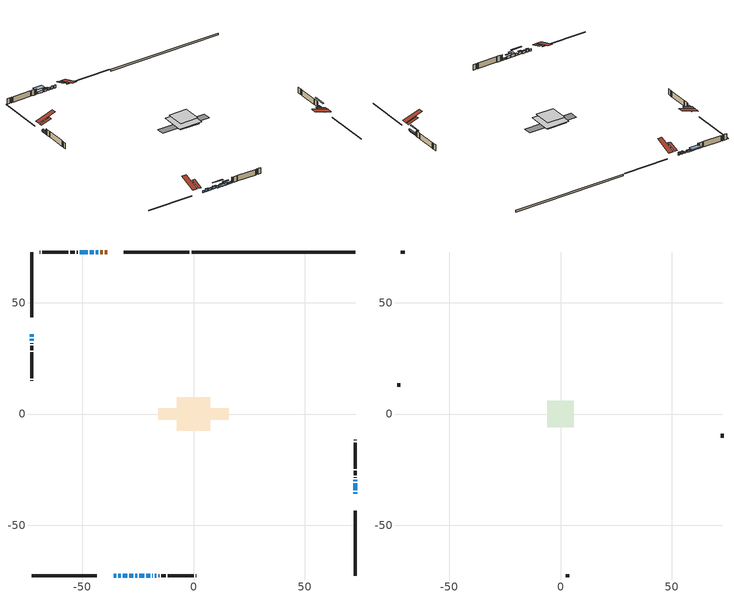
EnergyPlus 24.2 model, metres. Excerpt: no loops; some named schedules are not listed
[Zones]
conditioned space
 floor outside (Floor1 construction): -2.44,-2.44 -2.44,2.44 2.44,2.44 2.44,-2.44 z0.13
 floor adiabatic (Floor3 construction): -6.39,-6.39 -6.39,6.39 6.39,6.39 6.39,-6.39 z0.13
 floor adiabatic (AdiabaticFloorConstruction): -7.45,-7.45 -7.45,7.45 7.45,7.45 7.45,-7.45 z1.35
 floor foundation (Slab1 construction): -15.83,-2.58 -15.83,2.58 15.83,2.58 15.83,-2.58 z-1.07
 wall outside (RimJoist1 construction): -1.83,72.71 -31.2,72.71 / -72.71,-72.71 -43.34,-72.71 / -72.71,72.71 -72.71,43.34 / 72.71,-72.71 72.71,-43.34 z0.13:0.43
 wall outside (AdiabaticWallConstruction 1): -38.76,72.71 -39.73,72.71 / -40.66,72.71 -41.78,72.71 z0.13:2.16
 wall outside (AdiabaticWallConstruction): -35.78,-72.71 -34.74,-72.71 / -44.71,72.71 -46.54,72.71 / -18.46,-72.71 -18.24,-72.71 / 72.71,-35.78 72.71,-35.1 / -17.31,-72.71 -16.63,-72.71 / 72.71,-30.2 72.71,-29.59 z0.13:1.35; -42.71,72.71 -43.78,72.71 z0.13:1.2; -33.81,-72.71 -32.59,-72.71 z0.13:1.91; -31.66,-72.71 -29.83,-72.71 z0.13:1.6; -72.71,35.78 -72.71,34.71 z0.13:1.02; -28.9,-72.71 -27.07,-72.71 / -24.3,-72.71 -22.14,-72.71 z0.13:1.96; -26.15,-72.71 -25.23,-72.71 z0.13:1.66; -21.22,-72.71 -19.39,-72.71 / -47.46,72.71 -51.12,72.71 z0.13:1.65; -72.71,33.79 -72.71,32.79 z0.13:1.81; 72.71,-34.18 72.71,-31.13 z0.13:0.44
 wall outside (Wall1 construction): -52.05,72.71 -52.37,72.71 / -15.71,-72.71 -15.39,-72.71 / -72.71,31.87 -72.71,31.55 / 72.71,-28.66 72.71,-28.34 z0.13:3.79
 wall outside (Wall2 construction): -53.3,72.71 -55.23,72.71 / -14.46,-72.71 -12.53,-72.71 / -72.71,30.62 -72.71,28.69 / 72.71,-27.41 72.71,-25.48 z0.13:3.79
 wall outside (Wall3 construction): -56.16,72.71 -67.91,72.71 / -11.6,-72.71 0.15,-72.71 / -72.71,27.76 -72.71,16.01 / 72.71,-24.55 72.71,-12.8 z0.13:3.79
 wall outside (Wall4 construction): -68.84,72.71 -69.09,72.71 / 1.08,-72.71 1.33,-72.71 / -72.71,15.08 -72.71,14.83 / 72.71,-11.87 72.71,-11.63 z0.13:3.79
 wall foundation (FoundationWall1 construction): 72.71,72.71 -0.9,72.71 z-1.07:0.13
 window (WindowConstruction 13): -35.78,-72.71 -34.74,-72.71 z0.13:1.35
 window (WindowConstruction 3): -42.71,72.71 -43.78,72.71 z0.13:1.2
 window (WindowConstruction 4): -33.81,-72.71 -32.59,-72.71 z0.13:1.91
 window (WindowConstruction 5): -31.66,-72.71 -29.83,-72.71 z0.13:1.6
 window (WindowConstruction 6): -72.71,35.78 -72.71,34.71 z0.13:1.02
 window (WindowConstruction 7): -28.9,-72.71 -27.08,-72.71 z0.13:1.96
 window (WindowConstruction 8): -26.15,-72.71 -25.23,-72.71 z0.13:1.65
 window (WindowConstruction 9): -24.3,-72.71 -22.14,-72.71 z0.13:1.96
 window (WindowConstruction 10): -21.22,-72.71 -19.39,-72.71 z0.13:1.65
 window (WindowConstruction 11): -44.71,72.71 -46.54,72.71 z0.13:1.35
 window (WindowConstruction 12): -72.71,33.79 -72.71,32.79 z0.13:1.81
 window (WindowConstruction 14): -18.46,-72.71 -18.24,-72.71 z0.13:1.35
 window (WindowConstruction 15): 72.71,-35.78 72.71,-35.1 z0.13:1.35
 window (WindowConstruction 16): -17.31,-72.71 -16.63,-72.71 z0.13:1.35
 window (WindowConstruction): 72.71,-34.17 72.71,-31.13 z0.13:0.43
 window (WindowConstruction 1): 72.71,-30.2 72.71,-29.59 z0.13:1.35
 window (WindowConstruction 2): -47.47,72.71 -51.12,72.71 z0.13:1.65
 door (Door): -38.76,72.71 -39.73,72.71 z0.13:2.16
 door (Door 1): -40.66,72.71 -41.78,72.71 z0.13:2.16
 ceiling adiabatic (AdiabaticFloorConstruction): 7.45,-7.45 7.45,7.45 -7.45,7.45 -7.45,-7.45 z1.35
 roof outside (Roof2 construction): -37.83,72.71,3.79 -37.83,66.02,6.02 -36.06,66.02,6.02 -36.06,72.71,3.79; -36.71,-72.71,3.79 -36.71,-66.02,6.02 -38.47,-66.02,6.02 -38.47,-72.71,3.79; -72.71,36.71,3.79 -66.02,36.71,6.02 -66.02,38.47,6.02 -72.71,38.47,3.79; 72.71,-36.71,3.79 66.02,-36.71,6.02 66.02,-38.47,6.02 72.71,-38.47,3.79
attic - vented
 floor to conditioned space (Floor2 construction Reversed): -5.86,-5.86 -5.86,5.86 5.86,5.86 5.86,-5.86 z3.79
 wall outside (Wall5 construction): -70.01,72.71 -71.78,72.71 / 2.26,-72.71 4.03,-72.71 / -72.71,13.9 -72.71,12.13 / 72.71,-10.7 72.71,-8.93 z0.13:3.79
 roof outside (Roof1 construction): -35.14,72.71,3.79 -35.14,61.3,7.59 -32.13,61.3,7.59 -32.13,72.71,3.79; -39.4,-72.71,3.79 -39.4,-61.3,7.59 -42.41,-61.3,7.59 -42.41,-72.71,3.79; -72.71,39.4,3.79 -61.3,39.4,7.59 -61.3,42.41,7.59 -72.71,42.41,3.79; 72.71,-39.4,3.79 61.3,-39.4,7.59 61.3,-42.41,7.59 72.71,-42.41,3.79
shading: -43.93,72.71 -42.56,72.71 -42.56,73.32 -43.93,73.32 z1.35; -32.44,-72.71 -33.96,-72.71 -33.96,-73.32 -32.44,-73.32 z2.06; -29.68,-72.71 -31.81,-72.71 -31.81,-73.32 -29.68,-73.32 z1.75; -72.71,34.57 -72.71,35.93 -73.01,35.93 -73.01,34.57 z1.17; -26.93,-72.71 -29.05,-72.71 -29.05,-73.32 -26.93,-73.32 z2.11; -22.18,-72.71 -29.2,-72.71 -29.2,-73.32 -22.18,-73.32 z4.71; -22,-72.71 -24.45,-72.71 -24.45,-75.76 -22,-75.76 z2.11; -18.17,-72.71 -22.43,-72.71 -22.43,-73.32 -18.17,-73.32 z2.87; -47.15,72.71 -44.1,72.71 -44.1,73.32 -47.15,73.32 z1.96; -72.71,32.19 -72.71,34.4 -73.32,34.4 -73.32,32.19 z2.42; 72.71,-29.91 72.71,-35.39 73.32,-35.39 73.32,-29.91 z1.65; 72.71,-25.93 72.71,-33.86 73.32,-33.86 73.32,-25.93 z5.01; -52.34,72.71 -46.25,72.71 -46.25,75.76 -52.34,75.76 z2.87
[Building]
Building 1: Terrain=Suburbs
[Site:Location]
Comox AP_BC: Latitude {deg}=49.72; Longitude {deg}=-124.9; Time Zone {hr}=-8; Elevation {m}=26; Keep Site Location Information=Yes
[Site:GroundTemperature:Shallow]
7.68431, 6.60511, 6.51868, 7.03082, 9.08677, 11.1331, 12.9072, 14.0311, 14.1265, 13.2125, 11.4836, 9.50004
[Site:WaterMainsTemperature]
Calculation Method=Schedule; Temperature Schedule=mains temperature schedule
[Material] Roughness=Rough; Thermal Absorptance=0.9
Name | Thickness {m} | Conductivity {W/m-K} | Density {kg/m3} | Specific Heat {J/kg-K} | Solar Absorptance | Visible Absorptance
asphalt or fiberglass shingles | 0.00635 | 0.162714 | 1121.4 | 1465.45 | 0.4 | 0.4
ceiling loosefill ins | 0.254 | 0.0480833 | 16.02 | 1046.75 | 0.7 | 0.7
ceiling stud and cavity | 0.1397 | 0.311123 | 65.682 | 1177.47 | 0.7 | 0.7
concrete 4.0 in. | 0.1016 | 1.803125 | 2242.8 | 837.4 | 0.7 | 0.7
concrete 8.0 in. | 0.2032 | 1.803125 | 2242.8 | 837.4 | 0.7 | 0.7
door material | 0.04445 | 0.0639163 | 512.64 | 1214.23 | 0.7 | 0.7
door material 1 | 0.04445 | 0.053851 | 512.64 | 1214.23 | 0.7 | 0.7
exterior vertical ins | 0.0218147 | 0.029427 | 32.04 | 1214.23 | 0.7 | 0.7
floor covering | 0.0127 | 0.0433444 | 54.468 | 1339.84 | 0.6 | 0.6
floor covering 1 | 0.0127 | 9.015625 | 54.468 | 1339.84 | 0.6 | 0.6
floor rigid ins; rim joist rigid ins; wall rigid ins | 0.051816 | 0.029427 | 32.04 | 1214.23 | 0.7 | 0.7
floor rigid ins 1; wall rigid ins 1 | 0.512978 | 0.029427 | 32.04 | 1214.23 | 0.7 | 0.7
floor stud and cavity | 0.1397 | 0.105897 | 92.3553 | 1139.71 | 0.7 | 0.7
floor stud and cavity 1 | 0.0889 | 0.340671 | 50.32683 | 1063.81 | 0.7 | 0.7
floor stud and cavity 2 | 0.1397 | 1.75129 | 37.0049 | 1207.88 | 0.7 | 0.7
furniture material conditioned space 1 | 0.1524 | 0.115458 | 640.8 | 1214.23 | 0.6 | 0.6
gypsum board | 0.0127 | 0.160291 | 801 | 837.4 | 0.6 | 0.6
gypsum board 1 | 0.0127 | 0.160291 | 801 | 837.4 | 0.7 | 0.7
osb sheathing 0.5 in. | 0.0127 | 0.115458 | 512.64 | 1214.23 | 0.7 | 0.7
osb sheathing 0.75 in. | 0.01905 | 0.115458 | 512.64 | 1214.23 | 0.7 | 0.7
osb sheathing 2.0 in. | 0.0508 | 0.115458 | 512.64 | 1214.23 | 0.7 | 0.7
rim joist stud and cavity | 0.0508 | 0.0368182 | 125.044 | 1163.47 | 0.6 | 0.6
roof rigid ins | 0.103632 | 0.029427 | 32.04 | 1214.23 | 0.7 | 0.7
roof stud and cavity | 0.2032 | 0.296823 | 78.34581 | 1123.46 | 0.7 | 0.7
wall stud and cavity | 0.1397 | 0.252675 | 139.0536 | 1170.24 | 0.7 | 0.7
wall stud and cavity 1 | 0.1397 | 0.226685 | 139.0536 | 1170.24 | 0.7 | 0.7
wall stud and cavity 2 | 0.1397 | 0.186243 | 139.0536 | 1170.24 | 0.7 | 0.7
wall stud and cavity 3 | 0.1397 | 0.539748 | 139.0536 | 1170.24 | 0.7 | 0.7
wall stud and cavity 4 | 0.0889 | 6.9971 | 50.32683 | 1063.81 | 0.6 | 0.6
wall stud and cavity 5 | 0.0889 | 0.380278 | 52.3479 | 1209.89 | 0.7 | 0.7
wall stud and cavity 6 | 0.0889 | 0.391764 | 83.0341 | 1211.67 | 0.7 | 0.7
wood siding | 0.0254 | 0.102417 | 544.68 | 1172.36 | 0.4 | 0.4
wood siding 1 | 0.00254 | 0.102417 | 544.68 | 1172.36 | 0.4 | 0.4
wood siding 2; wood siding 3; wood siding 4 | 0.0254 | 0.102417 | 544.68 | 1172.36 | 0.7 | 0.7
[WindowMaterial:SimpleGlazingSystem]
Name | U-Factor {W/m2-K} | Solar Heat Gain Coefficient
WindowMaterial | 2.46085 | 0.5
WindowMaterial 1 | 2.438701 | 0.46
WindowMaterial 10 | 2.28596 | 0.53
WindowMaterial 11 | 2.19114 | 0.56
WindowMaterial 12 | 2.248488 | 0.54
WindowMaterial 13 | 4.661638 | 0.62
WindowMaterial 14 | 4.77293 | 0.61
WindowMaterial 15 | 2.22805 | 0.57
WindowMaterial 2 | 2.89408 | 0.69
WindowMaterial 3 | 3.44598 | 0.63
WindowMaterial 4 | 2.36829 | 0.49
WindowMaterial 5 | 2.16105 | 0.57
WindowMaterial 6 | 2.38646 | 0.49
WindowMaterial 7 | 1.96686 | 0.65
WindowMaterial 8 | 3.34321 | 0.64
WindowMaterial 9 | 1.9521 | 0.66
[Construction]
AdiabaticFloorConstruction: floor stud and cavity 2, floor rigid ins 1, osb sheathing 0.75 in., floor covering
AdiabaticWallConstruction: wood siding 3, wall rigid ins 1, wall stud and cavity 5, gypsum board
AdiabaticWallConstruction 1: wood siding 4, wall rigid ins 1, wall stud and cavity 5, gypsum board
Door: door material
Door 1: door material 1
Floor1 construction: floor stud and cavity, floor rigid ins, osb sheathing 0.75 in., floor covering
Floor2 construction Reversed: gypsum board, ceiling stud and cavity, ceiling loosefill ins
Floor3 construction: floor stud and cavity 1, floor covering 1
FoundationWall1 construction: concrete 8.0 in., gypsum board 1
furniture construction conditioned space 1: furniture material conditioned space 1
PartitionWallConstruction: gypsum board, wall stud and cavity 6, gypsum board
RimJoist1 construction: wood siding 2, rim joist rigid ins, osb sheathing 2.0 in., rim joist stud and cavity
Roof1 construction: asphalt or fiberglass shingles
Roof2 construction: asphalt or fiberglass shingles, roof rigid ins, osb sheathing 0.75 in., roof stud and cavity, gypsum board
Slab1 construction: concrete 4.0 in.
Wall1 construction: wood siding, wall rigid ins, osb sheathing 0.5 in., wall stud and cavity, gypsum board
Wall2 construction: wood siding, wall rigid ins, osb sheathing 0.5 in., wall stud and cavity 1, gypsum board
Wall3 construction: wood siding, wall rigid ins, osb sheathing 0.5 in., wall stud and cavity 2, gypsum board
Wall4 construction: wood siding, wall rigid ins, osb sheathing 0.5 in., wall stud and cavity 3, gypsum board
Wall5 construction: wood siding 1, wall stud and cavity 4
WindowConstruction: WindowMaterial
WindowConstruction 1: WindowMaterial 1
WindowConstruction 10: WindowMaterial 10
WindowConstruction 11: WindowMaterial 11
WindowConstruction 12: WindowMaterial 12
WindowConstruction 13: WindowMaterial 13
WindowConstruction 14: WindowMaterial 14
WindowConstruction 15; WindowConstruction 16: WindowMaterial 15
WindowConstruction 2: WindowMaterial 2
WindowConstruction 3: WindowMaterial 3
WindowConstruction 4: WindowMaterial 4
WindowConstruction 5: WindowMaterial 5
WindowConstruction 6: WindowMaterial 6
WindowConstruction 7: WindowMaterial 7
WindowConstruction 8: WindowMaterial 8
WindowConstruction 9: WindowMaterial 9
[Zone] Multiplier=1; Part of Total Floor Area=Yes
Name | Volume {m3}
attic - vented | 84.8846
conditioned space | 872.2
[Space]
Name | Zone | Volume {m3}
attic - vented 1 | attic - vented | 84.8846
conditioned space 1 | conditioned space | 872.2
[ZoneInfiltration:EffectiveLeakageArea]
infil attic - vented 1: Zone or Space=attic - vented 1; Schedule=Always On Discrete; Effective Air Leakage Area {cm2}=5888.57; Stack Coefficient=0.000518983; Wind Coefficient=1.53921e-05
[ZoneMixing]
whole house fan mix: Zone or Space=attic - vented; Schedule=Always On Continuous; Design Flow Rate Calculation Method=Flow/Zone; Design Flow Rate {m3/s}=0; Source Zone or Space=conditioned space
[SurfaceProperty:ExposedFoundationPerimeter]
Slab1: Exposed Perimeter Calculation Method=TotalExposedPerimeter; Total Exposed Perimeter {m}=73.61
[InternalMass] Zone or ZoneList=conditioned space; Space or SpaceList=conditioned space 1
Name | Construction | Surface Area {m2}
furniture mass conditioned space 1 | furniture construction conditioned space 1 | 228.744
partition wall mass | PartitionWallConstruction | 408.721
[Lights]
interior lighting: Zone or ZoneList or Space or SpaceList=conditioned space 1; Schedule=interior lighting schedule; Design Level Calculation Method=LightingLevel; Lighting Level {W}=343.2; Return Air Fraction=0; Fraction Radiant=0.6; Fraction Visible=0.2; Fraction Replaceable=1
[People]
occupants: Zone or ZoneList or Space or SpaceList=conditioned space 1; Number of People Schedule=occupants schedule; Number of People Calculation Method=People; Number of People=3; Fraction Radiant=0.314171; Sensible Heat Fraction=0.56303; Activity Level Schedule=occupants activity schedule; Carbon Dioxide Generation Rate {m3/s-W}=0; Enable ASHRAE 55 Comfort Warnings=No; Mean Radiant Temperature Calculation Type=EnclosureAveraged
[ElectricEquipment] Zone or ZoneList or Space or SpaceList=conditioned space 1; Design Level Calculation Method=EquipmentLevel
Name | Schedule | Design Level {W} | Fraction Latent | Fraction Radiant | Fraction Lost
clothes dryer | clothes dryer schedule | 140.772 | 0.015 | 0.081 | 0.85
clothes washer | clothes washer schedule | 32.1985 | 0.03 | 0.162 | 0.7
cooking range | cooking range schedule | 215.147 | 0.08 | 0.432 | 0.2
dishwasher | dishwasher schedule | 66.8632 | 0.3 | 0.18 | 0.4
fridge | fridge schedule | 72.9452 | 0 | 0.6 | 0
mech vent bath fan 0 | mech vent bath fan 0 schedule | 50.2 | 0 | 0 | 1
mech vent bath fan 1 | mech vent bath fan 1 schedule | 50.2 | 0 | 0 | 1
mech vent house fan | mech vent house fan schedule | 0 | 0 | 0 | 1
mech vent house fan cfis | mech vent house fan cfis schedule | 0 | 0 | 0 | 0
mech vent range fan 0 | mech vent range fan 0 schedule | 57 | 0 | 0 | 1
misc plug loads | misc plug loads schedule | 494.7 | 0.045 | 0.513 | 0.1
whole house fan | Always On Discrete | 0 | 0 | 0 | 1
[OtherEquipment] Zone or ZoneList or Space or SpaceList=conditioned space 1; Design Level Calculation Method=EquipmentLevel
Name | Fuel Type | Schedule | Design Level {W} | Fraction Latent | Fraction Radiant | Fraction Lost
clothes dryer 1 | Electricity | clothes dryer schedule | 0 | 0.015 | 0.081 | 0.85
cooking range 1 | Electricity | cooking range schedule | 0 | 0.08 | 0.432 | 0.2
general water use latent | None | general water use schedule | 62.594 | 1 | 0 | 0
general water use sensible | None | general water use schedule | -61.6891 | 0 | 0.6 | 0
mech vent house fan latent load | None | Always On Discrete | 0 | 1 | 0 | 0
mech vent house fan sensible load | None | Always On Discrete | 0 | 0 | 0 | 0
water heater energy adjustment1 | Electricity | Always On Discrete | 0.01 | 0 | 0 | 1
[ZoneInfiltration:DesignFlowRate] Zone or ZoneList or Space or SpaceList=conditioned space 1; Schedule=Always On Discrete; Design Flow Rate Calculation Method=Flow/Zone; Design Flow Rate {m3/s}=0
infil flow; natural vent flow; whole house fan flow
[Foundation:Kiva]
Foundation Kiva 1: Initial Indoor Air Temperature {C}=18; Wall Height Above Grade {m}=0.129997; Wall Depth Below Slab {m}=0.2032; Custom Block Material Name 1=exterior vertical ins; Custom Block Depth 1 {m}=1.2; Custom Block X Position 1 {m}=0.2159; Custom Block Z Position 1 {m}=0
[Foundation:Kiva:Settings]
Soil Conductivity {W/m-K}=0.849921; Soil Density {kg/m3}=1842.3; Soil Specific Heat {J/kg-K}=418.7; Ground Solar Absorptivity=0.9; Ground Thermal Absorptivity=0.9; Ground Surface Roughness {m}=0.03; Far-Field Width {m}=40; Deep-Ground Boundary Condition=ZeroFlux; Deep-Ground Depth {m}=40; Minimum Cell Dimension {m}=0.2; Maximum Cell Growth Coefficient=3; Simulation Timestep=Timestep
[Exterior:Lights]
exterior lighting: Schedule=exterior lighting schedule; Design Level {W}=75.6
[Schedule:Constant]
Name | Hourly Value
Always On Continuous; mech vent house fan schedule; mech vent house fan cfis schedule; Always On Discrete | 1
occupants activity schedule | 117.228
fridge schedule | 0
[Schedule:Week:Daily]
interior lighting schedule Week Rule - Jan1-Jan27: interior lighting schedule day, interior lighting schedule day, interior lighting schedule day, interior lighting schedule day, interior lighting schedule day, interior lighting schedule day, interior lighting schedule day, interior lighting schedule default day, interior lighting schedule default day, interior lighting schedule default day, interior lighting schedule default day, interior lighting schedule default day
interior lighting schedule Week Rule - Jan28-Feb3: interior lighting schedule day, interior lighting schedule day, interior lighting schedule day, interior lighting schedule day, interior lighting schedule day 1, interior lighting schedule day 1, interior lighting schedule day 1, interior lighting schedule default day, interior lighting schedule default day, interior lighting schedule default day, interior lighting schedule default day, interior lighting schedule default day
interior lighting schedule Week Rule - Feb4-Feb24: interior lighting schedule day 1, interior lighting schedule day 1, interior lighting schedule day 1, interior lighting schedule day 1, interior lighting schedule day 1, interior lighting schedule day 1, interior lighting schedule day 1, interior lighting schedule default day, interior lighting schedule default day, interior lighting schedule default day, interior lighting schedule default day, interior lighting schedule default day
interior lighting schedule Week Rule - Feb25-Mar3: interior lighting schedule day 1, interior lighting schedule day 1, interior lighting schedule day 1, interior lighting schedule day 1, interior lighting schedule day 2, interior lighting schedule day 2, interior lighting schedule day 2, interior lighting schedule default day, interior lighting schedule default day, interior lighting schedule default day, interior lighting schedule default day, interior lighting schedule default day
interior lighting schedule Week Rule - Mar4-Mar31: interior lighting schedule day 2, interior lighting schedule day 2, interior lighting schedule day 2, interior lighting schedule day 2, interior lighting schedule day 2, interior lighting schedule day 2, interior lighting schedule day 2, interior lighting schedule default day, interior lighting schedule default day, interior lighting schedule default day, interior lighting schedule default day, interior lighting schedule default day
interior lighting schedule Week Rule - Apr1-Apr28: interior lighting schedule day 3, interior lighting schedule day 3, interior lighting schedule day 3, interior lighting schedule day 3, interior lighting schedule day 3, interior lighting schedule day 3, interior lighting schedule day 3, interior lighting schedule default day, interior lighting schedule default day, interior lighting schedule default day, interior lighting schedule default day, interior lighting schedule default day
interior lighting schedule Week Rule - Apr29-May5: interior lighting schedule day 3, interior lighting schedule day 3, interior lighting schedule day 4, interior lighting schedule day 4, interior lighting schedule day 4, interior lighting schedule day 4, interior lighting schedule day 4, interior lighting schedule default day, interior lighting schedule default day, interior lighting schedule default day, interior lighting schedule default day, interior lighting schedule default day
interior lighting schedule Week Rule - May6-May26: interior lighting schedule day 4, interior lighting schedule day 4, interior lighting schedule day 4, interior lighting schedule day 4, interior lighting schedule day 4, interior lighting schedule day 4, interior lighting schedule day 4, interior lighting schedule default day, interior lighting schedule default day, interior lighting schedule default day, interior lighting schedule default day, interior lighting schedule default day
interior lighting schedule Week Rule - May27-Jun2: interior lighting schedule day 4, interior lighting schedule day 4, interior lighting schedule day 4, interior lighting schedule day 4, interior lighting schedule day 4, interior lighting schedule day 5, interior lighting schedule day 5, interior lighting schedule default day, interior lighting schedule default day, interior lighting schedule default day, interior lighting schedule default day, interior lighting schedule default day
interior lighting schedule Week Rule - Jun3-Jun30: interior lighting schedule day 5, interior lighting schedule day 5, interior lighting schedule day 5, interior lighting schedule day 5, interior lighting schedule day 5, interior lighting schedule day 5, interior lighting schedule day 5, interior lighting schedule default day, interior lighting schedule default day, interior lighting schedule default day, interior lighting schedule default day, interior lighting schedule default day
interior lighting schedule Week Rule - Jul1-Jul28: interior lighting schedule day 6, interior lighting schedule day 6, interior lighting schedule day 6, interior lighting schedule day 6, interior lighting schedule day 6, interior lighting schedule day 6, interior lighting schedule day 6, interior lighting schedule default day, interior lighting schedule default day, interior lighting schedule default day, interior lighting schedule default day, interior lighting schedule default day
interior lighting schedule Week Rule - Jul29-Aug4: interior lighting schedule day 6, interior lighting schedule day 6, interior lighting schedule day 6, interior lighting schedule day 7, interior lighting schedule day 7, interior lighting schedule day 7, interior lighting schedule day 7, interior lighting schedule default day, interior lighting schedule default day, interior lighting schedule default day, interior lighting schedule default day, interior lighting schedule default day
interior lighting schedule Week Rule - Aug5-Aug25: interior lighting schedule day 7, interior lighting schedule day 7, interior lighting schedule day 7, interior lighting schedule day 7, interior lighting schedule day 7, interior lighting schedule day 7, interior lighting schedule day 7, interior lighting schedule default day, interior lighting schedule default day, interior lighting schedule default day, interior lighting schedule default day, interior lighting schedule default day
interior lighting schedule Week Rule - Aug26-Sep1: interior lighting schedule day 7, interior lighting schedule day 7, interior lighting schedule day 7, interior lighting schedule day 7, interior lighting schedule day 7, interior lighting schedule day 7, interior lighting schedule day 8, interior lighting schedule default day, interior lighting schedule default day, interior lighting schedule default day, interior lighting schedule default day, interior lighting schedule default day
interior lighting schedule Week Rule - Sep2-Sep29: interior lighting schedule day 8, interior lighting schedule day 8, interior lighting schedule day 8, interior lighting schedule day 8, interior lighting schedule day 8, interior lighting schedule day 8, interior lighting schedule day 8, interior lighting schedule default day, interior lighting schedule default day, interior lighting schedule default day, interior lighting schedule default day, interior lighting schedule default day
interior lighting schedule Week Rule - Sep30-Oct6: interior lighting schedule day 8, interior lighting schedule day 9, interior lighting schedule day 9, interior lighting schedule day 9, interior lighting schedule day 9, interior lighting schedule day 9, interior lighting schedule day 9, interior lighting schedule default day, interior lighting schedule default day, interior lighting schedule default day, interior lighting schedule default day, interior lighting schedule default day
interior lighting schedule Week Rule - Oct7-Oct27: interior lighting schedule day 9, interior lighting schedule day 9, interior lighting schedule day 9, interior lighting schedule day 9, interior lighting schedule day 9, interior lighting schedule day 9, interior lighting schedule day 9, interior lighting schedule default day, interior lighting schedule default day, interior lighting schedule default day, interior lighting schedule default day, interior lighting schedule default day
interior lighting schedule Week Rule - Oct28-Nov3: interior lighting schedule day 9, interior lighting schedule day 9, interior lighting schedule day 9, interior lighting schedule day 9, interior lighting schedule day 10, interior lighting schedule day 10, interior lighting schedule day 10, interior lighting schedule default day, interior lighting schedule default day, interior lighting schedule default day, interior lighting schedule default day, interior lighting schedule default day
interior lighting schedule Week Rule - Nov4-Nov24: interior lighting schedule day 10, interior lighting schedule day 10, interior lighting schedule day 10, interior lighting schedule day 10, interior lighting schedule day 10, interior lighting schedule day 10, interior lighting schedule day 10, interior lighting schedule default day, interior lighting schedule default day, interior lighting schedule default day, interior lighting schedule default day, interior lighting schedule default day
interior lighting schedule Week Rule - Nov25-Dec1: interior lighting schedule day 10, interior lighting schedule day 10, interior lighting schedule day 10, interior lighting schedule day 10, interior lighting schedule day 10, interior lighting schedule day 10, interior lighting schedule day 11, interior lighting schedule default day, interior lighting schedule default day, interior lighting schedule default day, interior lighting schedule default day, interior lighting schedule default day
interior lighting schedule Week Rule - Dec2-Dec31: interior lighting schedule day 11, interior lighting schedule day 11, interior lighting schedule day 11, interior lighting schedule day 11, interior lighting schedule day 11, interior lighting schedule day 11, interior lighting schedule day 11, interior lighting schedule default day, interior lighting schedule default day, interior lighting schedule default day, interior lighting schedule default day, interior lighting schedule default day
occupants schedule Week Rule - Jan1-Dec31: occupants schedule day, occupants schedule day, occupants schedule day, occupants schedule day, occupants schedule day, occupants schedule day, occupants schedule day, occupants schedule default day, occupants schedule default day, occupants schedule default day, occupants schedule default day, occupants schedule default day
clothes dryer schedule Week Rule - Jan1-Dec31: clothes dryer schedule day, clothes dryer schedule day, clothes dryer schedule day, clothes dryer schedule day, clothes dryer schedule day, clothes dryer schedule day, clothes dryer schedule day, clothes dryer schedule default day, clothes dryer schedule default day, clothes dryer schedule default day, clothes dryer schedule default day, clothes dryer schedule default day
clothes washer schedule Week Rule - Jan1-Dec31: clothes washer schedule day, clothes washer schedule day, clothes washer schedule day, clothes washer schedule day, clothes washer schedule day, clothes washer schedule day, clothes washer schedule day, clothes washer schedule default day, clothes washer schedule default day, clothes washer schedule default day, clothes washer schedule default day, clothes washer schedule default day
cooking range schedule Week Rule - Jan1-Dec31: cooking range schedule day, cooking range schedule day, cooking range schedule day, cooking range schedule day, cooking range schedule day, cooking range schedule day, cooking range schedule day, cooking range schedule default day, cooking range schedule default day, cooking range schedule default day, cooking range schedule default day, cooking range schedule default day
dishwasher schedule Week Rule - Jan1-Dec31: dishwasher schedule day, dishwasher schedule day, dishwasher schedule day, dishwasher schedule day, dishwasher schedule day, dishwasher schedule day, dishwasher schedule day, dishwasher schedule default day, dishwasher schedule default day, dishwasher schedule default day, dishwasher schedule default day, dishwasher schedule default day
mech vent bath fan 0 schedule Week Rule - Jan1-Dec31: mech vent bath fan 0 schedule day, mech vent bath fan 0 schedule day, mech vent bath fan 0 schedule day, mech vent bath fan 0 schedule day, mech vent bath fan 0 schedule day, mech vent bath fan 0 schedule day, mech vent bath fan 0 schedule day, mech vent bath fan 0 schedule default day, mech vent bath fan 0 schedule default day, mech vent bath fan 0 schedule default day, mech vent bath fan 0 schedule default day, mech vent bath fan 0 schedule default day
mech vent bath fan 1 schedule Week Rule - Jan1-Dec31: mech vent bath fan 1 schedule day, mech vent bath fan 1 schedule day, mech vent bath fan 1 schedule day, mech vent bath fan 1 schedule day, mech vent bath fan 1 schedule day, mech vent bath fan 1 schedule day, mech vent bath fan 1 schedule day, mech vent bath fan 1 schedule default day, mech vent bath fan 1 schedule default day, mech vent bath fan 1 schedule default day, mech vent bath fan 1 schedule default day, mech vent bath fan 1 schedule default day
mech vent range fan 0 schedule Week Rule - Jan1-Dec31: mech vent range fan 0 schedule day, mech vent range fan 0 schedule day, mech vent range fan 0 schedule day, mech vent range fan 0 schedule day, mech vent range fan 0 schedule day, mech vent range fan 0 schedule day, mech vent range fan 0 schedule day, mech vent range fan 0 schedule default day, mech vent range fan 0 schedule default day, mech vent range fan 0 schedule default day, mech vent range fan 0 schedule default day, mech vent range fan 0 schedule default day
misc plug loads schedule Week Rule - Jan1-Dec31: misc plug loads schedule day, misc plug loads schedule day, misc plug loads schedule day, misc plug loads schedule day, misc plug loads schedule day, misc plug loads schedule day, misc plug loads schedule day, misc plug loads schedule default day, misc plug loads schedule default day, misc plug loads schedule default day, misc plug loads schedule default day, misc plug loads schedule default day
general water use schedule Week Rule - Jan1-Dec31: general water use schedule day, general water use schedule day, general water use schedule day, general water use schedule day, general water use schedule day, general water use schedule day, general water use schedule day, general water use schedule default day, general water use schedule default day, general water use schedule default day, general water use schedule default day, general water use schedule default day
exterior lighting schedule Week Rule - Jan1-Jan27: exterior lighting schedule day, exterior lighting schedule day, exterior lighting schedule day, exterior lighting schedule day, exterior lighting schedule day, exterior lighting schedule day, exterior lighting schedule day, exterior lighting schedule default day, exterior lighting schedule default day, exterior lighting schedule default day, exterior lighting schedule default day, exterior lighting schedule default day
exterior lighting schedule Week Rule - Jan28-Feb3: exterior lighting schedule day, exterior lighting schedule day, exterior lighting schedule day, exterior lighting schedule day, exterior lighting schedule day 1, exterior lighting schedule day 1, exterior lighting schedule day 1, exterior lighting schedule default day, exterior lighting schedule default day, exterior lighting schedule default day, exterior lighting schedule default day, exterior lighting schedule default day
exterior lighting schedule Week Rule - Feb4-Feb24: exterior lighting schedule day 1, exterior lighting schedule day 1, exterior lighting schedule day 1, exterior lighting schedule day 1, exterior lighting schedule day 1, exterior lighting schedule day 1, exterior lighting schedule day 1, exterior lighting schedule default day, exterior lighting schedule default day, exterior lighting schedule default day, exterior lighting schedule default day, exterior lighting schedule default day
exterior lighting schedule Week Rule - Feb25-Mar3: exterior lighting schedule day 1, exterior lighting schedule day 1, exterior lighting schedule day 1, exterior lighting schedule day 1, exterior lighting schedule day 2, exterior lighting schedule day 2, exterior lighting schedule day 2, exterior lighting schedule default day, exterior lighting schedule default day, exterior lighting schedule default day, exterior lighting schedule default day, exterior lighting schedule default day
exterior lighting schedule Week Rule - Mar4-Mar31: exterior lighting schedule day 2, exterior lighting schedule day 2, exterior lighting schedule day 2, exterior lighting schedule day 2, exterior lighting schedule day 2, exterior lighting schedule day 2, exterior lighting schedule day 2, exterior lighting schedule default day, exterior lighting schedule default day, exterior lighting schedule default day, exterior lighting schedule default day, exterior lighting schedule default day
exterior lighting schedule Week Rule - Apr1-Apr28: exterior lighting schedule day 3, exterior lighting schedule day 3, exterior lighting schedule day 3, exterior lighting schedule day 3, exterior lighting schedule day 3, exterior lighting schedule day 3, exterior lighting schedule day 3, exterior lighting schedule default day, exterior lighting schedule default day, exterior lighting schedule default day, exterior lighting schedule default day, exterior lighting schedule default day
[Schedule:Year]
interior lighting schedule: interior lighting schedule Week Rule - Jan1-Jan27, 1, 1, 1, 27, interior lighting schedule Week Rule - Jan28-Feb3, 1, 28, 2, 3, interior lighting schedule Week Rule - Feb4-Feb24, 2, 4, 2, 24, interior lighting schedule Week Rule - Feb25-Mar3, 2, 25, 3, 3, interior lighting schedule Week Rule - Mar4-Mar31, 3, 4, 3, 31, interior lighting schedule Week Rule - Apr1-Apr28, 4, 1, 4, 28, interior lighting schedule Week Rule - Apr29-May5, 4, 29, 5, 5, interior lighting schedule Week Rule - May6-May26, 5, 6, 5, 26, interior lighting schedule Week Rule - May27-Jun2, 5, 27, 6, 2, interior lighting schedule Week Rule - Jun3-Jun30, 6, 3, 6, 30, interior lighting schedule Week Rule - Jul1-Jul28, 7, 1, 7, 28, interior lighting schedule Week Rule - Jul29-Aug4, 7, 29, 8, 4, interior lighting schedule Week Rule - Aug5-Aug25, 8, 5, 8, 25, interior lighting schedule Week Rule - Aug26-Sep1, 8, 26, 9, 1, interior lighting schedule Week Rule - Sep2-Sep29, 9, 2, 9, 29, interior lighting schedule Week Rule - Sep30-Oct6, 9, 30, 10, 6, interior lighting schedule Week Rule - Oct7-Oct27, 10, 7, 10, 27, interior lighting schedule Week Rule - Oct28-Nov3, 10, 28, 11, 3, interior lighting schedule Week Rule - Nov4-Nov24, 11, 4, 11, 24, interior lighting schedule Week Rule - Nov25-Dec1, 11, 25, 12, 1, interior lighting schedule Week Rule - Dec2-Dec31, 12, 2, 12, 31
occupants schedule: occupants schedule Week Rule - Jan1-Dec31, 1, 1, 12, 31
clothes dryer schedule: clothes dryer schedule Week Rule - Jan1-Dec31, 1, 1, 12, 31
clothes washer schedule: clothes washer schedule Week Rule - Jan1-Dec31, 1, 1, 12, 31
cooking range schedule: cooking range schedule Week Rule - Jan1-Dec31, 1, 1, 12, 31
dishwasher schedule: dishwasher schedule Week Rule - Jan1-Dec31, 1, 1, 12, 31
mech vent bath fan 0 schedule: mech vent bath fan 0 schedule Week Rule - Jan1-Dec31, 1, 1, 12, 31
mech vent bath fan 1 schedule: mech vent bath fan 1 schedule Week Rule - Jan1-Dec31, 1, 1, 12, 31
mech vent range fan 0 schedule: mech vent range fan 0 schedule Week Rule - Jan1-Dec31, 1, 1, 12, 31
misc plug loads schedule: misc plug loads schedule Week Rule - Jan1-Dec31, 1, 1, 12, 31
general water use schedule: general water use schedule Week Rule - Jan1-Dec31, 1, 1, 12, 31
exterior lighting schedule: exterior lighting schedule Week Rule - Jan1-Jan27, 1, 1, 1, 27, exterior lighting schedule Week Rule - Jan28-Feb3, 1, 28, 2, 3, exterior lighting schedule Week Rule - Feb4-Feb24, 2, 4, 2, 24, exterior lighting schedule Week Rule - Feb25-Mar3, 2, 25, 3, 3, exterior lighting schedule Week Rule - Mar4-Mar31, 3, 4, 3, 31, exterior lighting schedule Week Rule - Apr1-Apr28, 4, 1, 4, 28, exterior lighting schedule Week Rule - Apr29-May5, 4, 29, 5, 5, exterior lighting schedule Week Rule - May6-May26, 5, 6, 5, 26, exterior lighting schedule Week Rule - May27-Jun2, 5, 27, 6, 2, exterior lighting schedule Week Rule - Jun3-Jun30, 6, 3, 6, 30, exterior lighting schedule Week Rule - Jul1-Jul28, 7, 1, 7, 28, exterior lighting schedule Week Rule - Jul29-Aug4, 7, 29, 8, 4, exterior lighting schedule Week Rule - Aug5-Aug25, 8, 5, 8, 25, exterior lighting schedule Week Rule - Aug26-Sep1, 8, 26, 9, 1, exterior lighting schedule Week Rule - Sep2-Sep29, 9, 2, 9, 29, exterior lighting schedule Week Rule - Sep30-Oct6, 9, 30, 10, 6, exterior lighting schedule Week Rule - Oct7-Oct27, 10, 7, 10, 27, exterior lighting schedule Week Rule - Oct28-Nov3, 10, 28, 11, 3, exterior lighting schedule Week Rule - Nov4-Nov24, 11, 4, 11, 24, exterior lighting schedule Week Rule - Nov25-Dec1, 11, 25, 12, 1, exterior lighting schedule Week Rule - Dec2-Dec31, 12, 2, 12, 31
[Schedule:Compact]
mains temperature schedule: Through: 01/01, For: AllDays, Until: 24:00, 11.0622, Through: 01/02, For: AllDays, Until: 24:00, 11.025, Through: 01/03, For: AllDays, Until: 24:00, 10.9883, Through: 01/04, For: AllDays, Until: 24:00, 10.9522, Through: 01/05, For: AllDays, Until: 24:00, 10.9172, Through: 01/06, For: AllDays, Until: 24:00, 10.8828, Through: 01/07, For: AllDays, Until: 24:00, 10.8494, Through: 01/08, For: AllDays, Until: 24:00, 10.8167, Through: 01/09, For: AllDays, Until: 24:00, 10.7844, Through: 01/10, For: AllDays, Until: 24:00, 10.7533, Through: 01/11, For: AllDays, Until: 24:00, 10.7228, Through: 01/12, For: AllDays, Until: 24:00, 10.6933, Through: 01/13, For: AllDays, Until: 24:00, 10.6644, Through: 01/14, For: AllDays, Until: 24:00, 10.6367, Through: 01/15, For: AllDays, Until: 24:00, 10.6094, Through: 01/16, For: AllDays, Until: 24:00, 10.5833, Through: 01/17, For: AllDays, Until: 24:00, 10.5578, Through: 01/18, For: AllDays, Until: 24:00, 10.5333, Through: 01/19, For: AllDays, Until: 24:00, 10.51, Through: 01/20, For: AllDays, Until: 24:00, 10.4872, Through: 01/21, For: AllDays, Until: 24:00, 10.465, Through: 01/22, For: AllDays, Until: 24:00, 10.4439, Through: 01/23, For: AllDays, Until: 24:00, 10.4239, Through: 01/24, For: AllDays, Until: 24:00, 10.405, Through: 01/25, For: AllDays, Until: 24:00, 10.3867, Through: 01/26, For: AllDays, Until: 24:00, 10.3694, Through: 01/27, For: AllDays, Until: 24:00, 10.3528, Through: 01/28, For: AllDays, Until: 24:00, 10.3372, Through: 01/29, For: AllDays, Until: 24:00, 10.3228, Through: 01/30, For: AllDays, Until: 24:00, 10.3094, Through: 01/31, For: AllDays, Until: 24:00, 10.2967, Through: 02/01, For: AllDays, Until: 24:00, 10.285, Through: 02/02, For: AllDays, Until: 24:00, 10.2739, Through: 02/03, For: AllDays, Until: 24:00, 10.2644, Through: 02/04, For: AllDays, Until: 24:00, 10.2556, Through: 02/05, For: AllDays, Until: 24:00, 10.2472, Through: 02/06, For: AllDays, Until: 24:00, 10.2406, Through: 02/07, For: AllDays, Until: 24:00, 10.2344, Through: 02/08, For: AllDays, Until: 24:00, 10.2294, Through: 02/09, For: AllDays, Until: 24:00, 10.225, Through: 02/10, For: AllDays, Until: 24:00, 10.2222, Through: 02/11, For: AllDays, Until: 24:00, 10.22, Through: 02/12, For: AllDays, Until: 24:00, 10.2189, Through: 02/13, For: AllDays, Until: 24:00, 10.2183, Through: 02/14, For: AllDays, Until: 24:00, 10.2194, Through: 02/15, For: AllDays, Until: 24:00, 10.2211, Through: 02/16, For: AllDays, Until: 24:00, 10.2239, Through: 02/17, For: AllDays, Until: 24:00, 10.2272, Through: 02/18, For: AllDays, Until: 24:00, 10.2322, Through: 02/19, For: AllDays, Until: 24:00, 10.2378, Through: 02/20, For: AllDays, Until: 24:00, 10.2439, Through: 02/21, For: AllDays, Until: 24:00, 10.2517, Through: 02/22, For: AllDays, Until: 24:00, 10.26, Through: 02/23, For: AllDays, Until: 24:00, 10.2694, Through: 02/24, For: AllDays, Until: 24:00, 10.28, Through: 02/25, For: AllDays, Until: 24:00, 10.2911, Through: 02/26, For: AllDays, Until: 24:00, 10.3033, Through: 02/27, For: AllDays, Until: 24:00, 10.3167, Through: 02/28, For: AllDays, Until: 24:00, 10.3306, Through: 03/01, For: AllDays, Until: 24:00, 10.3456, Through: 03/02, For: AllDays, Until: 24:00, 10.3617, Through: 03/03, For: AllDays, Until: 24:00, 10.3783, Through: 03/04, For: AllDays, Until: 24:00, 10.3961, Through: 03/05, For: AllDays, Until: 24:00, 10.415, Through: 03/06, For: AllDays, Until: 24:00, 10.435, Through: 03/07, For: AllDays, Until: 24:00, 10.4556, Through: 03/08, For: AllDays, Until: 24:00, 10.4767, Through: 03/09, For: AllDays, Until: 24:00, 10.4989, Through: 03/10, For: AllDays, Until: 24:00, 10.5222, Through: 03/11, For: AllDays, Until: 24:00, 10.5467, Through: 03/12, For: AllDays, Until: 24:00, 10.5717, Through: 03/13, For: AllDays, Until: 24:00, 10.5972, Through: 03/14, For: AllDays, Until: 24:00, 10.6239, Through: 03/15, For: AllDays, Until: 24:00, 10.6517, Through: 03/16, For: AllDays, Until: 24:00, 10.68, Through: 03/17, For: AllDays, Until: 24:00, 10.7089, Through: 03/18, For: AllDays, Until: 24:00, 10.7389, Through: 03/19, For: AllDays, Until: 24:00, 10.77, Through: 03/20, For: AllDays, Until: 24:00, 10.8017, Through: 03/21, For: AllDays, Until: 24:00, 10.8339, Through: 03/22, For: AllDays, Until: 24:00, 10.8672, Through: 03/23, For: AllDays, Until: 24:00, 10.9011, Through: 03/24, For: AllDays, Until: 24:00, 10.9361, Through: 03/25, For: AllDays, Until: 24:00, 10.9717, Through: 03/26, For: AllDays, Until: 24:00, 11.0078, Through: 03/27, For: AllDays, Until: 24:00, 11.045, Through: 03/28, For: AllDays, Until: 24:00, 11.0822, Through: 03/29, For: AllDays, Until: 24:00, 11.1211, Through: 03/30, For: AllDays, Until: 24:00, 11.16, Through: 03/31, For: AllDays, Until: 24:00, 11.2, Through: 04/01, For: AllDays, Until: 24:00, 11.2406, Through: 04/02, For: AllDays, Until: 24:00, 11.2817, Through: 04/03, For: AllDays, Until: 24:00, 11.3233, Through: 04/04, For: AllDays, Until: 24:00, 11.3656, Through: 04/05, For: AllDays, Until: 24:00, 11.4089, Through: 04/06, For: AllDays, Until: 24:00, 11.4522, Through: 04/07, For: AllDays, Until: 24:00, 11.4967, Through: 04/08, For: AllDays, Until: 24:00, 11.5417, Through: 04/09, For: AllDays, Until: 24:00, 11.5872, Through: 04/10, For: AllDays, Until: 24:00, 11.6333, Through: 04/11, For: AllDays, Until: 24:00, 11.6794, Through: 04/12, For: AllDays, Until: 24:00, 11.7267, Through: 04/13, For: AllDays, Until: 24:00, 11.7744, Through: 04/14, For: AllDays, Until: 24:00, 11.8222, Through: 04/15, For: AllDays, Until: 24:00, 11.8711, Through: 04/16, For: AllDays, Until: 24:00, 11.92, Through: 04/17, For: AllDays, Until: 24:00, 11.97, Through: 04/18, For: AllDays, Until: 24:00, 12.02, Through: 04/19, For: AllDays, Until: 24:00, 12.07, Through: 04/20, For: AllDays, Until: 24:00, 12.1211, Through: 04/21, For: AllDays, Until: 24:00, 12.1722, Through: 04/22, For: AllDays, Until: 24:00, 12.2239, Through: 04/23, For: AllDays, Until: 24:00, 12.2761, Through: 04/24, For: AllDays, Until: 24:00, 12.3283, Through: 04/25, For: AllDays, Until: 24:00, 12.3811, Through: 04/26, For: AllDays, Until: 24:00, 12.4339, Through: 04/27, For: AllDays, Until: 24:00, 12.4872, Through: 04/28, For: AllDays, Until: 24:00, 12.5411, Through: 04/29, For: AllDays, Until: 24:00, 12.595, Through: 04/30, For: AllDays, Until: 24:00, 12.6489, Through: 05/01, For: AllDays, Until: 24:00, 12.7033, Through: 05/02, For: AllDays, Until: 24:00, 12.7583, Through: 05/03, For: AllDays, Until: 24:00, 12.8133, Through: 05/04, For: AllDays, Until: 24:00, 12.8683, Through: 05/05, For: AllDays, Until: 24:00, 12.9233, Through: 05/06, For: AllDays, Until: 24:00, 12.9789, Through: 05/07, For: AllDays, Until: 24:00, 13.0344, Through: 05/08, For: AllDays, Until: 24:00, 13.09, Through: 05/09, For: AllDays, Until: 24:00, 13.1461, Through: 05/10, For: AllDays, Until: 24:00, 13.2017, Through: 05/11, For: AllDays, Until: 24:00, 13.2578, Through: 05/12, For: AllDays, Until: 24:00, 13.3139, Through: 05/13, For: AllDays, Until: 24:00, 13.37, Through: 05/14, For: AllDays, Until: 24:00, 13.4261, Through: 05/15, For: AllDays, Until: 24:00, 13.4822, Through: 05/16, For: AllDays, Until: 24:00, 13.5389, Through: 05/17, For: AllDays, Until: 24:00, 13.595, Through: 05/18, For: AllDays, Until: 24:00, 13.6511, Through: 05/19, For: AllDays, Until: 24:00, 13.7072, Through: 05/20, For: AllDays, Until: 24:00, 13.7628, Through: 05/21, For: AllDays, Until: 24:00, 13.8189, Through: 05/22, For: AllDays, Until: 24:00, 13.875, Through: 05/23, For: AllDays, Until: 24:00, 13.9306, Through: 05/24, For: AllDays, Until: 24:00, 13.9861, Through: 05/25, For: AllDays, Until: 24:00, 14.0417, Through: 05/26, For: AllDays, Until: 24:00, 14.0967, Through: 05/27, For: AllDays, Until: 24:00, 14.1517, Through: 05/28, For: AllDays, Until: 24:00, 14.2067, Through: 05/29, For: AllDays, Until: 24:00, 14.2611, Through: 05/30, For: AllDays, Until: 24:00, 14.3156, Through: 05/31, For: AllDays, Until: 24:00, 14.37, Through: 06/01, For: AllDays, Until: 24:00, 14.4239, Through: 06/02, For: AllDays, Until: 24:00, 14.4778, Through: 06/03, For: AllDays, Until: 24:00, 14.5311, Through: 06/04, For: AllDays, Until: 24:00, 14.5839, Through: 06/05, For: AllDays, Until: 24:00, 14.6367, Through: 06/06, For: AllDays, Until: 24:00, 14.6889, Through: 06/07, For: AllDays, Until: 24:00, 14.7411, Through: 06/08, For: AllDays, Until: 24:00, 14.7928, Through: 06/09, For: AllDays, Until: 24:00, 14.8439, Through: 06/10, For: AllDays, Until: 24:00, 14.895, Through: 06/11, For: AllDays, Until: 24:00, 14.9456, Through: 06/12, For: AllDays, Until: 24:00, 14.9956, Through: 06/13, For: AllDays, Until: 24:00, 15.045, Through: 06/14, For: AllDays, Until: 24:00, 15.0939, Through: 06/15, For: AllDays, Until: 24:00, 15.1428, Through: 06/16, For: AllDays, Until: 24:00, 15.1906, Through: 06/17, For: AllDays, Until: 24:00, 15.2383, Through: 06/18, For: AllDays, Until: 24:00, 15.2856, Through: 06/19, For: AllDays, Until: 24:00, 15.3322, Through: 06/20, For: AllDays, Until: 24:00, 15.3778, Through: 06/21, For: AllDays, Until: 24:00, 15.4233, Through: 06/22, For: AllDays, Until: 24:00, 15.4683, Through: 06/23, For: AllDays, Until: 24:00, 15.5128, Through: 06/24, For: AllDays, Until: 24:00, 15.5561, Through: 06/25, For: AllDays, Until: 24:00, 15.5994, Through: 06/26, For: AllDays, Until: 24:00, 15.6417, Through: 06/27, For: AllDays, Until: 24:00, 15.6839, Through: 06/28, For: AllDays, Until: 24:00, 15.725, Through: 06/29, For: AllDays, Until: 24:00, 15.7656, Through: 06/30, For: AllDays, Until: 24:00, 15.805, Through: 07/01, For: AllDays, Until: 24:00, 15.8444, Through: 07/02, For: AllDays, Until: 24:00, 15.8828, Through: 07/03, For: AllDays, Until: 24:00, 15.9206, Through: 07/04, For: AllDays, Until: 24:00, 15.9572, Through: 07/05, For: AllDays, Until: 24:00, 15.9939, Through: 07/06, For: AllDays, Until: 24:00, 16.0294, Through: 07/07, For: AllDays, Until: 24:00, 16.0639, Through: 07/08, For: AllDays, Until: 24:00, 16.0983, Through: 07/09, For: AllDays, Until: 24:00, 16.1311, Through: 07/10, For: AllDays, Until: 24:00, 16.1639, Through: 07/11, For: AllDays, Until: 24:00, 16.1956, Through: 07/12, For: AllDays, Until: 24:00, 16.2261, Through: 07/13, For: AllDays, Until: 24:00, 16.2561, Through: 07/14, For: AllDays, Until: 24:00, 16.2856, Through: 07/15, For: AllDays, Until: 24:00, 16.3139, Through: 07/16, For: AllDays, Until: 24:00, 16.3417, Through: 07/17, For: AllDays, Until: 24:00, 16.3683, Through: 07/18, For: AllDays, Until: 24:00, 16.3939, Through: 07/19, For: AllDays, Until: 24:00, 16.4189, Through: 07/20, For: AllDays, Until: 24:00, 16.4433, Through: 07/21, For: AllDays, Until: 24:00, 16.4661, Through: 07/22, For: AllDays, Until: 24:00, 16.4889, Through: 07/23, For: AllDays, Until: 24:00, 16.51, Through: 07/24, For: AllDays, Until: 24:00, 16.5306, Through: 07/25, For: AllDays, Until: 24:00, 16.5506, Through: 07/26, For: AllDays, Until: 24:00, 16.5694, Through: 07/27, For: AllDays, Until: 24:00, 16.5872, Through: 07/28, For: AllDays, Until: 24:00, 16.6039, Through: 07/29, For: AllDays, Until: 24:00, 16.62, Through: 07/30, For: AllDays, Until: 24:00, 16.635, Through: 07/31, For: AllDays, Until: 24:00, 16.6494, Through: 08/01, For: AllDays, Until: 24:00, 16.6622, Through: 08/02, For: AllDays, Until: 24:00, 16.6744, Through: 08/03, For: AllDays, Until: 24:00, 16.6861, Through: 08/04, For: AllDays, Until: 24:00, 16.6961, Through: 08/05, For: AllDays, Until: 24:00, 16.7056, Through: 08/06, For: AllDays, Until: 24:00, 16.7144, Through: 08/07, For: AllDays, Until: 24:00, 16.7217, Through: 08/08, For: AllDays, Until: 24:00, 16.7283, Through: 08/09, For: AllDays, Until: 24:00, 16.7339, Through: 08/10, For: AllDays, Until: 24:00, 16.7383, Through: 08/11, For: AllDays, Until: 24:00, 16.7422, Through: 08/12, For: AllDays, Until: 24:00, 16.745, Through: 08/13, For: AllDays, Until: 24:00, 16.7467, Through: 08/14, For: AllDays, Until: 24:00, 16.7472, Through: 08/15, For: AllDays, Until: 24:00, 16.7472, Through: 08/16, For: AllDays, Until: 24:00, 16.7461, Through: 08/17, For: AllDays, Until: 24:00, 16.7439, Through: 08/18, For: AllDays, Until: 24:00, 16.7406, Through: 08/19, For: AllDays, Until: 24:00, 16.7367, Through: 08/20, For: AllDays, Until: 24:00, 16.7317, Through: 08/21, For: AllDays, Until: 24:00, 16.7256, Through: 08/22, For: AllDays, Until: 24:00, 16.7189, Through: 08/23, For: AllDays, Until: 24:00, 16.7106, Through: 08/24, For: AllDays, Until: 24:00, 16.7017, Through: 08/25, For: AllDays, Until: 24:00, 16.6922, Through: 08/26, For: AllDays, Until: 24:00, 16.6811, Through: 08/27, For: AllDays, Until: 24:00, 16.6694, Through: 08/28, For: AllDays, Until: 24:00, 16.6567, Through: 08/29, For: AllDays, Until: 24:00, 16.6433, Through: 08/30, For: AllDays, Until: 24:00, 16.6289, Through: 08/31, For: AllDays, Until: 24:00, 16.6133, Through: 09/01, For: AllDays, Until: 24:00, 16.5967, Through: 09/02, For: AllDays, Until: 24:00, 16.5794, Through: 09/03, For: AllDays, Until: 24:00, 16.5611, Through: 09/04, For: AllDays, Until: 24:00, 16.5422, Through: 09/05, For: AllDays, Until: 24:00, 16.5222, Through: 09/06, For: AllDays, Until: 24:00, 16.5011, Through: 09/07, For: AllDays, Until: 24:00, 16.4794, Through: 09/08, For: AllDays, Until: 24:00, 16.4567, Through: 09/09, For: AllDays, Until: 24:00, 16.4328, Through: 09/10, For: AllDays, Until: 24:00, 16.4083, Through: 09/11, For: AllDays, Until: 24:00, 16.3833, Through: 09/12, For: AllDays, Until: 24:00, 16.3567, Through: 09/13, For: AllDays, Until: 24:00, 16.33, Through: 09/14, For: AllDays, Until: 24:00, 16.3017, Through: 09/15, For: AllDays, Until: 24:00, 16.2733, Through: 09/16, For: AllDays, Until: 24:00, 16.2433, Through: 09/17, For: AllDays, Until: 24:00, 16.2133, Through: 09/18, For: AllDays, Until: 24:00, 16.1822, Through: 09/19, For: AllDays, Until: 24:00, 16.15, Through: 09/20, For: AllDays, Until: 24:00, 16.1172, Through: 09/21, For: AllDays, Until: 24:00, 16.0839, Through: 09/22, For: AllDays, Until: 24:00, 16.0494, Through: 09/23, For: AllDays, Until: 24:00, 16.0144, Through: 09/24, For: AllDays, Until: 24:00, 15.9783, Through: 09/25, For: AllDays, Until: 24:00, 15.9417, Through: 09/26, For: AllDays, Until: 24:00, 15.9044, Through: 09/27, For: AllDays, Until: 24:00, 15.8667, Through: 09/28, For: AllDays, Until: 24:00, 15.8278, Through: 09/29, For: AllDays, Until: 24:00, 15.7883, Through: 09/30, For: AllDays, Until: 24:00, 15.7483, Through: 10/01, For: AllDays, Until: 24:00, 15.7072, Through: 10/02, For: AllDays, Until: 24:00, 15.6661, Through: 10/03, For: AllDays, Until: 24:00, 15.6239, Through: 10/04, For: AllDays, Until: 24:00, 15.5811, Through: 10/05, For: AllDays, Until: 24:00, 15.5378, Through: 10/06, For: AllDays, Until: 24:00, 15.4939, Through: 10/07, For: AllDays, Until: 24:00, 15.4494, Through: 10/08, For: AllDays, Until: 24:00, 15.4039, Through: 10/09, For: AllDays, Until: 24:00, 15.3583, Through: 10/10, For: AllDays, Until: 24:00, 15.3122, Through: 10/11, For: AllDays, Until: 24:00, 15.2656, Through: 10/12, For: AllDays, Until: 24:00, 15.2183, Through: 10/13, For: AllDays, Until: 24:00, 15.17, Through: 10/14, For: AllDays, Until: 24:00, 15.1217, Through: 10/15, For: AllDays, Until: 24:00, 15.0733, Through: 10/16, For: AllDays, Until: 24:00, 15.0239, Through: 10/17, For: AllDays, Until: 24:00, 14.9739, Through: 10/18, For: AllDays, Until: 24:00, 14.9239, Through: 10/19, For: AllDays, Until: 24:00, 14.8733, Through: 10/20, For: AllDays, Until: 24:00, 14.8222, Through: 10/21, For: AllDays, Until: 24:00, 14.7706, Through: 10/22, For: AllDays, Until: 24:00, 14.7189, Through: 10/23, For: AllDays, Until: 24:00, 14.6667, Through: 10/24, For: AllDays, Until: 24:00, 14.6144, Through: 10/25, For: AllDays, Until: 24:00, 14.5611, Through: 10/26, For: AllDays, Until: 24:00, 14.5083, Through: 10/27, For: AllDays, Until: 24:00, 14.4544, Through: 10/28, For: AllDays, Until: 24:00, 14.4011, Through: 10/29, For: AllDays, Until: 24:00, 14.3467, Through: 10/30, For: AllDays, Until: 24:00, 14.2928, Through: 10/31, For: AllDays, Until: 24:00, 14.2378, Through: 11/01, For: AllDays, Until: 24:00, 14.1833, Through: 11/02, For: AllDays, Until: 24:00, 14.1283, Through: 11/03, For: AllDays, Until: 24:00, 14.0733, Through: 11/04, For: AllDays, Until: 24:00, 14.0178, Through: 11/05, For: AllDays, Until: 24:00, 13.9622, Through: 11/06, For: AllDays, Until: 24:00, 13.9067, Through: 11/07, For: AllDays, Until: 24:00, 13.8511, Through: 11/08, For: AllDays, Until: 24:00, 13.795, Through: 11/09, For: AllDays, Until: 24:00, 13.7389, Through: 11/10, For: AllDays, Until: 24:00, 13.6828, Through: 11/11, For: AllDays, Until: 24:00, 13.6272, Through: 11/12, For: AllDays, Until: 24:00, 13.5706, Through: 11/13, For: AllDays, Until: 24:00, 13.5144, Through: 11/14, For: AllDays, Until: 24:00, 13.4583, Through: 11/15, For: AllDays, Until: 24:00, 13.4022, Through: 11/16, For: AllDays, Until: 24:00, 13.3461, Through: 11/17, For: AllDays, Until: 24:00, 13.29, Through: 11/18, For: AllDays, Until: 24:00, 13.2339, Through: 11/19, For: AllDays, Until: 24:00, 13.1778, Through: 11/20, For: AllDays, Until: 24:00, 13.1222, Through: 11/21, For: AllDays, Until: 24:00, 13.0661, Through: 11/22, For: AllDays, Until: 24:00, 13.0106, Through: 11/23, For: AllDays, Until: 24:00, 12.955, Through: 11/24, For: AllDays, Until: 24:00, 12.9, Through: 11/25, For: AllDays, Until: 24:00, 12.8444, Through: 11/26, For: AllDays, Until: 24:00, 12.7894, Through: 11/27, For: AllDays, Until: 24:00, 12.735, Through: 11/28, For: AllDays, Until: 24:00, 12.6806, Through: 11/29, For: AllDays, Until: 24:00, 12.6261, Through: 11/30, For: AllDays, Until: 24:00, 12.5717, Through: 12/01, For: AllDays, Until: 24:00, 12.5183, Through: 12/02, For: AllDays, Until: 24:00, 12.4644, Through: 12/03, For: AllDays, Until: 24:00, 12.4111, Through: 12/04, For: AllDays, Until: 24:00, 12.3583, Through: 12/05, For: AllDays, Until: 24:00, 12.3061, Through: 12/06, For: AllDays, Until: 24:00, 12.2539, Through: 12/07, For: AllDays, Until: 24:00, 12.2017, Through: 12/08, For: AllDays, Until: 24:00, 12.1506, Through: 12/09, For: AllDays, Until: 24:00, 12.0994, Through: 12/10, For: AllDays, Until: 24:00, 12.0483, Through: 12/11, For: AllDays, Until: 24:00, 11.9983, Through: 12/12, For: AllDays, Until: 24:00, 11.9483, Through: 12/13, For: AllDays, Until: 24:00, 11.8989, Through: 12/14, For: AllDays, Until: 24:00, 11.85, Through: 12/15, For: AllDays, Until: 24:00, 11.8017, Through: 12/16, For: AllDays, Until: 24:00, 11.7539, Through: 12/17, For: AllDays, Until: 24:00, 11.7067, Through: 12/18, For: AllDays, Until: 24:00, 11.6594, Through: 12/19, For: AllDays, Until: 24:00, 11.6133, Through: 12/20, For: AllDays, Until: 24:00, 11.5678, Through: 12/21, For: AllDays, Until: 24:00, 11.5222, Through: 12/22, For: AllDays, Until: 24:00, 11.4778, Through: 12/23, For: AllDays, Until: 24:00, 11.4339, Through: 12/24, For: AllDays, Until: 24:00, 11.3906, Through: 12/25, For: AllDays, Until: 24:00, 11.3478, Through: 12/26, For: AllDays, Until: 24:00, 11.3056, Through: 12/27, For: AllDays, Until: 24:00, 11.2639, Through: 12/28, For: AllDays, Until: 24:00, 11.2228, Through: 12/29, For: AllDays, Until: 24:00, 11.1828, Through: 12/30, For: AllDays, Until: 24:00, 11.1433, Through: 12/31, For: AllDays, Until: 24:00, 11.1044
